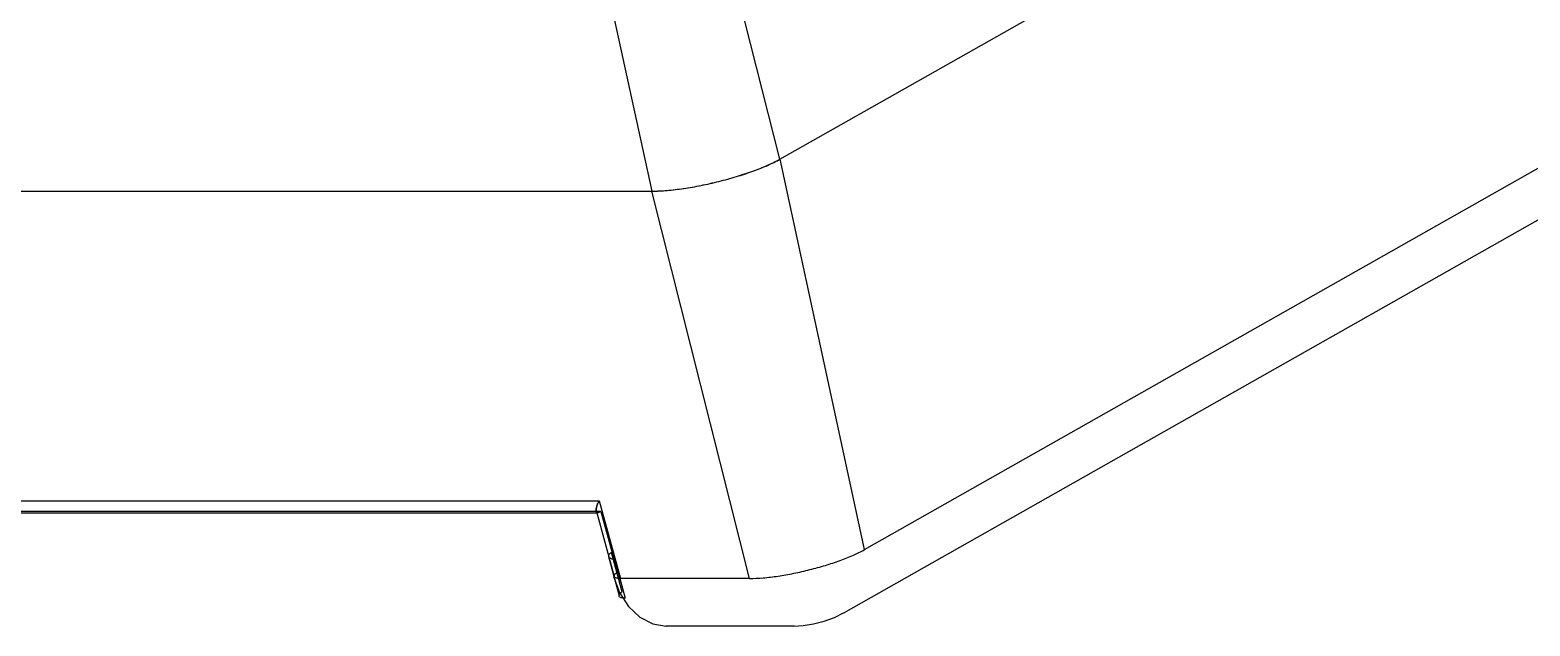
# Model space of a CAD drawing. Header units: millimetres. Extents: x 29 to 396, y -34 to 225.
# Drawn here: x 334.8 to 375, y 106.64 to 122.61 of the extents above; entities that cross this region are included whole.
import ezdxf

# ---------------------------------------------------------------- set-up
doc = ezdxf.new("R2010")
doc.units = ezdxf.units.MM
doc.layers.get('0').update_dxf_attribs({"lineweight": 0})

msp = doc.modelspace()

# ---------------------------------------------------------------- linework, layer by layer
at = {"color": 0, "linetype": 'Continuous', "lineweight": 25}
for p, q in [((354.896, 119.15), (379.117, 132.865)), ((354.896, 119.15), (351.754, 131.596)), ((351.471, 118.295), (348.741, 130.844)), ((357.163, 108.683), (381.36, 122.385)), ((356.607, 106.986), (380.803, 120.688)), ((357.163, 108.683), (354.902, 119.153)), ((305.431, 118.295), (351.471, 118.295)), ((354.082, 107.908), (351.464, 118.295)), ((307.531, 109.99), (350.054, 109.99)), ((350.054, 109.99), (350.622, 107.908)), ((307.83, 109.672), (350.008, 109.672)), ((350.09, 109.702), (307.94, 109.702)), ((349.984, 109.708), (350.459, 107.966)), ((350.097, 109.706), (350.091, 109.702)), ((350.097, 109.706), (350.542, 108.077)), ((350.669, 107.551), (350.385, 108.605)), ((350.301, 108.497), (350.586, 107.44)), ((350.466, 108.434), (350.75, 107.38)), ((354.082, 107.908), (350.622, 107.908)), ((355.28, 106.635), (351.843, 106.635))]:
    msp.add_line(p, q, dxfattribs=at)
for points in [[(350.439, 107.959), (350.597, 107.535), (350.839, 107.156), (351.143, 106.869), (351.49, 106.693), (351.851, 106.635)], [(355.271, 106.635), (355.523, 106.648), (355.801, 106.69), (356.088, 106.763), (356.361, 106.863), (356.605, 106.985)]]:
    msp.add_lwpolyline(points, dxfattribs=at)
for points, knots in [([(351.464, 118.295), (351.599, 118.294), (351.883, 118.309), (352.324, 118.362), (352.789, 118.444), (353.262, 118.551), (353.725, 118.678), (354.162, 118.821), (354.554, 118.975), (354.794, 119.091), (354.902, 119.153)], [0, 0, 0, 0, 0.404356, 0.853495, 1.331437, 1.821598, 2.307168, 2.771373, 3.197753, 3.570662, 3.570662, 3.570662, 3.570662]), ([(351.471, 118.295), (351.605, 118.295), (351.889, 118.309), (352.328, 118.362), (352.792, 118.444), (353.263, 118.55), (353.724, 118.677), (354.158, 118.819), (354.549, 118.973), (354.788, 119.089), (354.896, 119.15)], [0, 0, 0, 0, 0.403067, 0.850517, 1.326509, 1.814599, 2.298128, 2.760466, 3.185296, 3.557104, 3.557104, 3.557104, 3.557104]), ([(350.054, 109.99), (350.028, 109.945), (349.99, 109.863), (349.957, 109.766), (349.959, 109.681), (350.031, 109.666), (350.068, 109.689), (350.09, 109.702)], [0, 0, 0, 0, 0.1576347, 0.2633238, 0.3233941, 0.3717492, 0.44989, 0.44989, 0.44989, 0.44989]), ([(350.091, 109.702), (350.075, 109.692), (350.049, 109.677), (349.997, 109.671), (349.976, 109.722), (349.98, 109.787), (350, 109.884), (350.033, 109.952), (350.054, 109.99)], [0, 0, 0, 0, 0.0558574, 0.0937734, 0.1328312, 0.1982338, 0.2930032, 0.4242686, 0.4242686, 0.4242686, 0.4242686]), ([(350.385, 108.605), (350.372, 108.597), (350.349, 108.582), (350.32, 108.557), (350.302, 108.529), (350.298, 108.5), (350.311, 108.474), (350.337, 108.456), (350.373, 108.443), (350.417, 108.435), (350.449, 108.434), (350.466, 108.434)], [0, 0, 0, 0, 0.044223, 0.0832087, 0.1148011, 0.140929, 0.1667685, 0.1975219, 0.2355288, 0.2807992, 0.3309121, 0.3309121, 0.3309121, 0.3309121]), ([(354.082, 107.908), (354.204, 107.909), (354.46, 107.923), (354.856, 107.971), (355.274, 108.046), (355.698, 108.142), (356.112, 108.256), (356.502, 108.385), (356.853, 108.523), (357.067, 108.628), (357.163, 108.683)], [0, 0, 0, 0, 0.364299, 0.768148, 1.197256, 1.636803, 2.071772, 2.487182, 2.868333, 3.20127, 3.20127, 3.20127, 3.20127]), ([(350.622, 107.908), (350.602, 107.908), (350.566, 107.908), (350.517, 107.917), (350.482, 107.933), (350.463, 107.953), (350.457, 107.971), (350.457, 107.991), (350.47, 108.018), (350.5, 108.049), (350.526, 108.068), (350.542, 108.077)], [0, 0, 0, 0, 0.0606553, 0.1089443, 0.1461558, 0.1750981, 0.1883047, 0.2018562, 0.2333772, 0.2751633, 0.3299157, 0.3299157, 0.3299157, 0.3299157]), ([(350.75, 107.38), (350.735, 107.38), (350.705, 107.382), (350.664, 107.388), (350.631, 107.396), (350.604, 107.41), (350.588, 107.43), (350.583, 107.454), (350.589, 107.48), (350.607, 107.506), (350.635, 107.53), (350.657, 107.544), (350.669, 107.551)], [0, 0, 0, 0, 0.0463271, 0.0883471, 0.1231721, 0.1511526, 0.175194, 0.1982177, 0.2232118, 0.2533637, 0.2901705, 0.3320927, 0.3320927, 0.3320927, 0.3320927])]:
    msp.add_open_spline(points, degree=3, knots=knots, dxfattribs=at)

doc.saveas('drawing.dxf')
